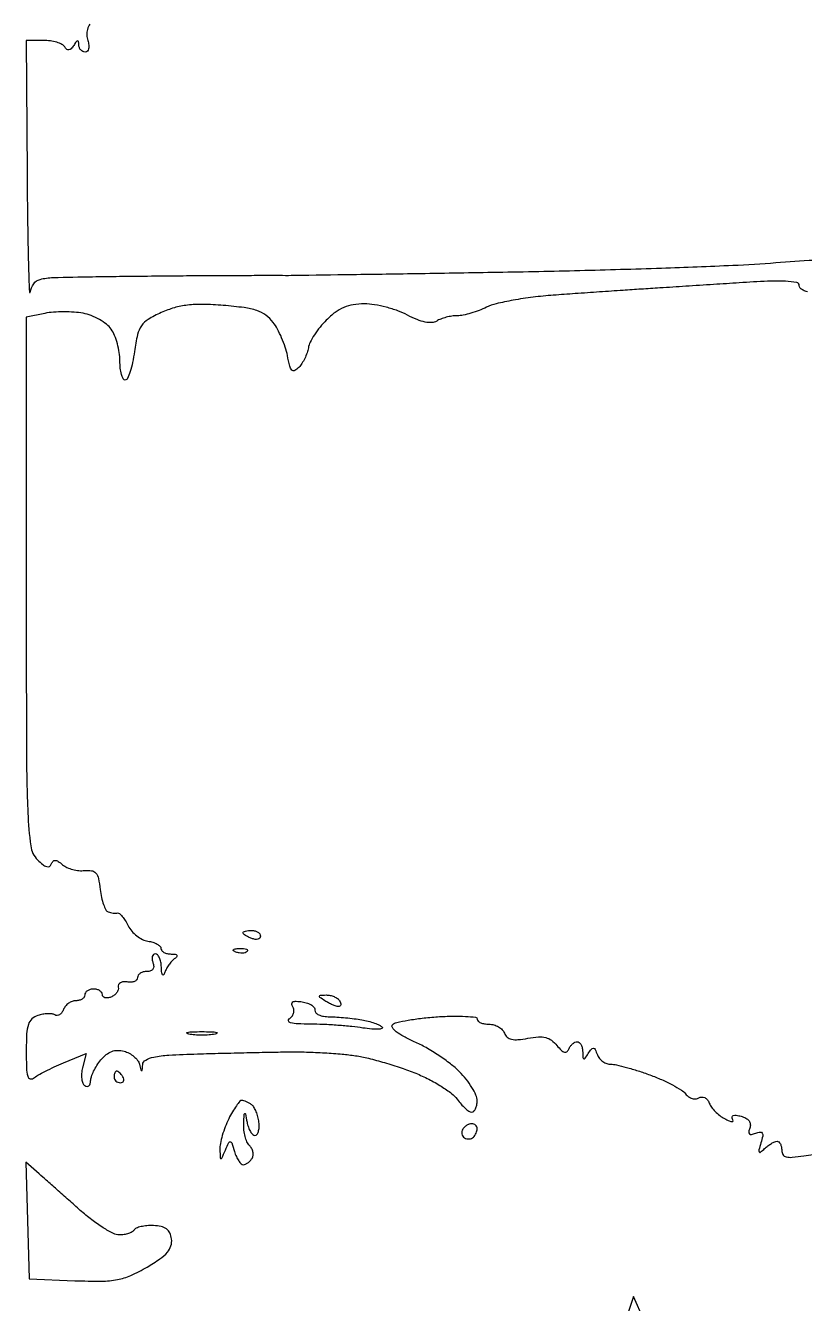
# Model space of a CAD drawing. Extents: x 0 to 102, y 0 to 135.
# Drawn here: x -0.01 to 11.24, y 49.35 to 67.81 of the extents above; entities that cross this region are included whole.
import ezdxf

# ---------------------------------------------------------------- set-up
doc = ezdxf.new("R2010")
doc.units = 0
doc.header["$MEASUREMENT"] = 0

msp = doc.modelspace()

# ---------------------------------------------------------------- linework, layer by layer
for points in [[(0.91656, 67.831792, 0.066686), (0.885166, 67.755113, 0.06791), (0.875421, 67.674171, 0.073014), (0.888218, 67.595659, -0.043844), (0.903161, 67.528743, -0.086291), (0.900983, 67.474443, -0.136494), (0.88268, 67.439589, -0.206859), (0.851701, 67.4262, -0.115912), (0.817155, 67.434318, -0.099175), (0.787545, 67.457264, -0.092003), (0.767434, 67.491564, -0.083838), (0.760105, 67.53195, 0.036027), (0.7562, 67.578174, 0.404034), (0.742803, 67.588286, 0.207783), (0.722388, 67.576293, 0.016284), (0.68608, 67.522918, -0.045108), (0.649621, 67.475447, -0.167837), (0.616896, 67.45786, -0.218762), (0.585965, 67.466427, -0.079241), (0.555482, 67.501768, 0.137897), (0.516256, 67.537813, 0.043218), (0.441526, 67.567896, 0.039456), (0.34829, 67.588496, 0.034659), (0.248807, 67.5954), (0, 67.5954), (0.012676, 65.67075, 0.001685), (0.019885, 64.946702, 0.003357), (0.031371, 64.373594, 0.002873), (0.044869, 63.958401, 0.907511), (0.058518, 63.9576, -0.114082), (0.107764, 64.079926, -0.180919), (0.199723, 64.143233, -0.054146), (0.391067, 64.169567, -0.003478), (0.955292, 64.18177, -0.000707), (1.345753, 64.186945, -0.00043), (1.807515, 64.192016, -0.00043), (2.265596, 64.196259, -0.00076), (2.64375, 64.198861, -0.000329), (2.97661, 64.200426, -0.000377), (3.294641, 64.201473, -0.000339), (3.564403, 64.201975, -0.002162), (3.70125, 64.201545, 0.005413), (3.872032, 64.202119, 0.000116), (4.710502, 64.214207, 0.000267), (5.691218, 64.229097, 0.00018), (6.8103, 64.247089, 0.002216), (7.995295, 64.271822, 0.002232), (9.177249, 64.307013, 0.002176), (10.207019, 64.346762, 0.008997), (10.8288, 64.384692, -0.005055), (11.376868, 64.422464, -0.002291)], [(11.284705, 63.96389, -0.068212), (11.223115, 63.985462, -0.088047), (11.181615, 64.016931, -0.188793), (11.1672, 64.053745, 0.366908), (11.129959, 64.097662, 0.02974), (10.967809, 64.114702, 0.021857), (10.710014, 64.115098, 0.005834), (10.30005, 64.093003, -0.00013), (9.927774, 64.068678, -0.000104), (9.526092, 64.04262, -0.000105), (9.153973, 64.018635, -0.000264), (8.883, 64.00137, 0.000945), (8.621354, 63.984342, 0.000445), (8.283397, 63.961403, 0.000441), (7.929478, 63.936751, 0.000621), (7.614, 63.914103, 0.012837), (7.320681, 63.885093, 0.013475), (7.033977, 63.841409, 0.013222), (6.789112, 63.790601, 0.056881), (6.649252, 63.74039, -0.024299), (6.542199, 63.693897, -0.019823), (6.423666, 63.654419, -0.020264), (6.311469, 63.626804, -0.048414), (6.226252, 63.617905, 0.035693), (6.149571, 63.61186, 0.026016), (6.065779, 63.594697, 0.026473), (5.98765, 63.56993, 0.051141), (5.929007, 63.540721, -0.128598), (5.85801, 63.518095, -0.063495), (5.762932, 63.525153, -0.048011), (5.645809, 63.560981, -0.024803), (5.507259, 63.626616, 0.036029), (5.368436, 63.688608, 0.023291), (5.200289, 63.740876, 0.02341), (5.030266, 63.776759, 0.040318), (4.886133, 63.7884, 0.039459), (4.722741, 63.775485, 0.060491), (4.586364, 63.736478, 0.0597), (4.462027, 63.665504, 0.037295), (4.33498, 63.55575, 0.026982), (4.244184, 63.454249, 0.025536), (4.163047, 63.341738, 0.026426), (4.101703, 63.234815, 0.07644), (4.075296, 63.1539, -0.043405), (4.056673, 63.08085, -0.029058), (4.023508, 63.001183, -0.029284), (3.982001, 62.927175, -0.049891), (3.938038, 62.871613, -0.077737), (3.879458, 62.827398, -0.334505), (3.838949, 62.833695, -0.131672), (3.807213, 62.890547, -0.013776), (3.773651, 63.040813, 0.032222), (3.741478, 63.163424, 0.021732), (3.689896, 63.298618, 0.021933), (3.628303, 63.425538, 0.040045), (3.565664, 63.522044, 0.07069), (3.46021, 63.625097, 0.076479), (3.332879, 63.6914, 0.049105), (3.148774, 63.734369, 0.012765), (2.846021, 63.766468, 0.015045), (2.552798, 63.781144, 0.033627), (2.329974, 63.770596, 0.040868), (2.139504, 63.732734, 0.036446), (1.949996, 63.663392, 0.028766), (1.760626, 63.564527, 0.107845), (1.663375, 63.473287, 0.096328), (1.607248, 63.344272, 0.020405), (1.563741, 63.101718, -0.017103), (1.536419, 62.943389, -0.026864), (1.501094, 62.809954, -0.025054), (1.463232, 62.710156, -0.297892), (1.430261, 62.6886, -0.282302), (1.400668, 62.706756, -0.050164), (1.376119, 62.77005, -0.041327), (1.359158, 62.859626, -0.026138), (1.3536, 62.965876, 0.038291), (1.344456, 63.085096, 0.028607), (1.316931, 63.214054, 0.029211), (1.276662, 63.333215, 0.05674), (1.228769, 63.421373, 0.073127), (1.160601, 63.493526, 0.037952), (1.057529, 63.562827, 0.036729), (0.938554, 63.619221, 0.045973), (0.821116, 63.652651, 0.028761), (0.693266, 63.669098, 0.01796), (0.542311, 63.674311, 0.018011), (0.392671, 63.668709, 0.031001), (0.269147, 63.651879), (0, 63.59805), (0, 59.759325, 0.000709), (0.003448, 57.32668, 0.009524), (0.022956, 56.435263, 0.022579), (0.064044, 55.959117, 0.165016), (0.163912, 55.756688, 0.026652), (0.238388, 55.689755, 0.092341), (0.295179, 55.659123, 0.199406), (0.335234, 55.662461, 0.194701), (0.361655, 55.693237, -0.092463), (0.385043, 55.735128, -0.233006), (0.416108, 55.748976, -0.13606), (0.459378, 55.735164, -0.027613), (0.524866, 55.686949, 0.067553), (0.588241, 55.647661, 0.040291), (0.672044, 55.618064, 0.039602), (0.761987, 55.601715, 0.054234), (0.844211, 55.602349, -0.067763), (0.944685, 55.600416, -0.184633), (1.005397, 55.565678, -0.120877), (1.042797, 55.487324, -0.022388), (1.068443, 55.3284, 0.024191), (1.087492, 55.213002, 0.03259), (1.116448, 55.111203, 0.034113), (1.150224, 55.033592, 0.193613), (1.183741, 55.004805, 0.029047), (1.218806, 54.995136, 0.023827), (1.257155, 54.988816, 0.024463), (1.293047, 54.986416, 0.056719), (1.319876, 54.988985, -0.239951), (1.347143, 54.981667, -0.036575), (1.387341, 54.93975, -0.034192), (1.430922, 54.879088, -0.023429), (1.472159, 54.80498, 0.062985), (1.523263, 54.728114, 0.048945), (1.596083, 54.65884, 0.050161), (1.678375, 54.606972, 0.080049), (1.757568, 54.582266, -0.0388), (1.829626, 54.566137, -0.053574), (1.890507, 54.54005, -0.066251), (1.932324, 54.508644, -0.201231), (1.9458, 54.476516, 0.180703), (1.957063, 54.446368, 0.090302), (1.98929, 54.420542, 0.070684), (2.037202, 54.402817, 0.051158), (2.09385, 54.396505, -0.029585), (2.151495, 54.392584, -0.184474), (2.177114, 54.378857, -0.365822), (2.177367, 54.358869, -0.073435), (2.148835, 54.333055, 0.055286), (2.10968, 54.300122, 0.029751), (2.068918, 54.251881, 0.02924), (2.03277, 54.19714, 0.040378), (2.007464, 54.144, -0.039499), (1.985551, 54.097775, -0.51614), (1.969541, 54.096231, -0.158373), (1.957481, 54.124761, -0.012676), (1.952479, 54.20745, 0.041003), (1.943911, 54.280325, 0.059255), (1.923691, 54.341885, 0.076672), (1.89571, 54.383785, 0.210261), (1.863855, 54.3978, 0.184534), (1.836734, 54.387438, 0.147206), (1.820286, 54.360523, 0.100118), (1.817958, 54.319491, 0.055937), (1.830606, 54.2709, -0.07771), (1.842069, 54.217461, -0.166138), (1.830825, 54.177316, -0.166102), (1.797363, 54.152441, -0.077669), (1.743351, 54.144, 0.06311), (1.691371, 54.137413, 0.081167), (1.647336, 54.118059, 0.098303), (1.617869, 54.08937, 0.151846), (1.6074, 54.055691, -0.178556), (1.595725, 54.02404, -0.115289), (1.56391, 54.000626, -0.086169), (1.515997, 53.989256, -0.056917), (1.45935, 53.992241, 0.062456), (1.404059, 53.994543, 0.107696), (1.360217, 53.981091, 0.148644), (1.334747, 53.954475, 0.165258), (1.329775, 53.919375, -0.122523), (1.32744, 53.878446, -0.082189), (1.306332, 53.836353, -0.074203), (1.270119, 53.799524, -0.069935), (1.224025, 53.77398, -0.057282), (1.176463, 53.761736, -0.102038), (1.136291, 53.764385, -0.148259), (1.109932, 53.781043, -0.18012), (1.0998, 53.808255, 0.152681), (1.090029, 53.839507, 0.098158), (1.062523, 53.866129, 0.08088), (1.021421, 53.884089, 0.062722), (0.9729, 53.8902, 0.064853), (0.924386, 53.883881, 0.082425), (0.883277, 53.865349, 0.098894), (0.855777, 53.837863, 0.148195), (0.846, 53.8056, -0.151099), (0.836022, 53.773336, -0.09843), (0.807943, 53.745851, -0.081424), (0.765979, 53.727312, -0.063461), (0.716445, 53.721, 0.088171), (0.663292, 53.711554, 0.066495), (0.610697, 53.683866, 0.065707), (0.56661, 53.642911, 0.081323), (0.53838, 53.594586, -0.064787), (0.514136, 53.549762, -0.095589), (0.481651, 53.519193, -0.122368), (0.446322, 53.507451, -0.159054), (0.413378, 53.515447, 0.107132), (0.372371, 53.529958, 0.038), (0.309875, 53.53313, 0.035614), (0.238545, 53.526229, 0.034934), (0.168443, 53.50926, 0.110797), (0.082101, 53.458899, 0.128381), (0.031137, 53.378809, 0.065747), (0.006245, 53.242051, 0.012185), (0, 52.98584, 0.008771), (0.004165, 52.748418, 0.058506), (0.022033, 52.631743, 0.241898), (0.056879, 52.593849, 0.264972), (0.10575, 52.602008, -0.042532), (0.167006, 52.643778, -0.01001), (0.276282, 52.702547, -0.010239), (0.405114, 52.765247, -0.009914), (0.537785, 52.823326), (0.864071, 52.958517), (0.812425, 52.752743, 0.042025), (0.798931, 52.670129, 0.051547), (0.800892, 52.592, 0.060197), (0.816793, 52.529297, 0.163592), (0.845689, 52.494492, 0.12507), (0.87797, 52.484339, 0.188595), (0.905658, 52.49342, 0.148758), (0.924315, 52.521546, 0.072716), (0.9306, 52.564535, -0.084522), (0.940699, 52.623849, -0.030072), (0.97409, 52.7034, -0.028823), (1.021989, 52.788004, -0.030149), (1.07865, 52.865216, -0.047956), (1.156357, 52.942335, -0.080356), (1.235781, 52.988381, -0.088215), (1.320186, 53.004531, -0.069812), (1.412519, 52.992806, -0.058403), (1.48634, 52.963116, -0.051748), (1.554627, 52.916152, -0.054743), (1.607584, 52.859935, -0.096942), (1.635355, 52.802868, 0.003784), (1.657825, 52.720781, 0.297877), (1.667491, 52.712353, 0.427436), (1.675707, 52.718861, 0.004839), (1.682186, 52.796363, -0.249745), (1.725451, 52.864882, -0.080883), (1.841525, 52.908136, -0.035196), (2.058616, 52.935397, -0.006017), (2.47455, 52.953095, -0.001202), (2.814384, 52.962642, -0.0009), (3.188759, 52.971585, -0.00091), (3.541289, 52.97873, -0.002083), (3.807, 52.982524, -0.009935), (4.046728, 52.980185, -0.007268), (4.312652, 52.968433, -0.007348), (4.564336, 52.949928, -0.016089), (4.756168, 52.926746, -0.021841), (4.942651, 52.889698, -0.010751), (5.176304, 52.827219, -0.010646), (5.416537, 52.75183, -0.015255), (5.625743, 52.674065, -0.021582), (5.815267, 52.587249, -0.021826), (5.995871, 52.484715, -0.022253), (6.144687, 52.38192, -0.077854), (6.225322, 52.298162, 0.026774), (6.280671, 52.227512, 0.032388), (6.340063, 52.167815, 0.034155), (6.395266, 52.125419, 0.14772), (6.434397, 52.1136, 0.194092), (6.464878, 52.125895, 0.087203), (6.490758, 52.161391, 0.06706), (6.508324, 52.214025, 0.047082), (6.5142, 52.276292, 0.106297), (6.497015, 52.356213, 0.031704), (6.438304, 52.46709, 0.030226), (6.354712, 52.586486, 0.028548), (6.255829, 52.697355, 0.032536), (6.128834, 52.808817, 0.017258), (5.958452, 52.930657, 0.017106), (5.774934, 53.043695, 0.025351), (5.6063, 53.128754, -0.019264), (5.453023, 53.203742, -0.043983), (5.345531, 53.274387, -0.073345), (5.289325, 53.334116, -0.370977), (5.293621, 53.37614, -0.13517), (5.351979, 53.407248, -0.012029), (5.516793, 53.440136, -0.015005), (5.718707, 53.469188, -0.01114), (5.94315, 53.489581, -0.011957), (6.162105, 53.499313, -0.019975), (6.346454, 53.49573, -0.01502), (6.490048, 53.482856, -0.379643), (6.5142, 53.455632, 0.216847), (6.526916, 53.427691, 0.078862), (6.564682, 53.404053, 0.059968), (6.620254, 53.38795, 0.040586), (6.686055, 53.3826, -0.069021), (6.755451, 53.372975, -0.063014), (6.821957, 53.344738, -0.066747), (6.875665, 53.302998, -0.102968), (6.907371, 53.253708, 0.121932), (6.947568, 53.196081, 0.126612), (7.009476, 53.164854, 0.077471), (7.103748, 53.159128, 0.022872), (7.247459, 53.179338, -0.028724), (7.397753, 53.198683, -0.078563), (7.504149, 53.189487, -0.098441), (7.588197, 53.149992, -0.064022), (7.665958, 53.07558, 0.026455), (7.728483, 53.006053, 0.12284), (7.77441, 52.97846, 0.249933), (7.809748, 52.985376, 0.123909), (7.837865, 53.02305, -0.057686), (7.860476, 53.06349, -0.057534), (7.891745, 53.097736, -0.063042), (7.926528, 53.121022, -0.116528), (7.95945, 53.1288, -0.182986), (7.989156, 53.117552, -0.089615), (8.0146, 53.08531, -0.069937), (8.032073, 53.037401, -0.05037), (8.038295, 52.98075, 0.012237), (8.040995, 52.899511, 0.316834), (8.053945, 52.883212, 0.321152), (8.073468, 52.890023, 0.012421), (8.118344, 52.957229, -0.023181), (8.164444, 53.02315, -0.263284), (8.192671, 53.035061, -0.255497), (8.218026, 53.017117, -0.022058), (8.250785, 52.941852, 0.080706), (8.281871, 52.888487, 0.066333), (8.330183, 52.843499, 0.067424), (8.387689, 52.813364, 0.089997), (8.445686, 52.803497, -0.058672), (8.525366, 52.795001, -0.010683), (8.669675, 52.758951, -0.011367), (8.837598, 52.709043, -0.010097), (9.0099, 52.649674, -0.016014), (9.178653, 52.58148, -0.018057), (9.335938, 52.50508, -0.017568), (9.464171, 52.431076, -0.087218), (9.525816, 52.375625, 0.073091), (9.568687, 52.334828, 0.080016), (9.620234, 52.309609, 0.088979), (9.672267, 52.303449, 0.124108), (9.716763, 52.317537, -0.127184), (9.758552, 52.33049, -0.127387), (9.801354, 52.321552, -0.109739), (9.839183, 52.291095, -0.077132), (9.866451, 52.243512, 0.068041), (9.898374, 52.185393, 0.034478), (9.95271, 52.121802, 0.03347), (10.0189, 52.06282, 0.042415), (10.087562, 52.018209, 0.017841), (10.156556, 51.984394, 0.093436), (10.197497, 51.974647, 0.406129), (10.210798, 51.986411, 0.158466), (10.204393, 52.01267, -0.172827), (10.197938, 52.042759, -0.288781), (10.213921, 52.061997, -0.11325), (10.257265, 52.065897, -0.030007), (10.325868, 52.052292, -0.057284), (10.396453, 52.024897, -0.11301), (10.441833, 51.985913, -0.140268), (10.459997, 51.937255, -0.111705), (10.451925, 51.881562, 0.048903), (10.436732, 51.826382, 0.262638), (10.446821, 51.798106, 0.233833), (10.477681, 51.790062, 0.040518), (10.537273, 51.807548, -0.054083), (10.602035, 51.824662, -0.314637), (10.631976, 51.809851, -0.179905), (10.638372, 51.766282, -0.020783), (10.613323, 51.668918, 0.008814), (10.5841, 51.565635, 0.209604), (10.588661, 51.536466, 0.447956), (10.6084, 51.533278, 0.019727), (10.667011, 51.58485, -0.027575), (10.71449, 51.625323, -0.029121), (10.765306, 51.659536, -0.030411), (10.81226, 51.683595, -0.103549), (10.84572, 51.6906, -0.185664), (10.871558, 51.680663, -0.089941), (10.893519, 51.652197, -0.069784), (10.908405, 51.609894, -0.049796), (10.9134, 51.559867, 0.14347), (10.931185, 51.49916, 0.192041), (10.977387, 51.466083, 0.085835), (11.066586, 51.459772, 0.015819), (11.23065, 51.481596, -0.010996), (11.365894, 51.500917, -0.062574)], [(8.920249, 49.1103), (8.774728, 49.4487), (8.674986, 49.157707, -0.025092)]]:
    msp.add_lwpolyline(points, format="xyb")
for points in [[(3.2571, 54.7362, -0.062722), (3.305621, 54.730089, -0.08088), (3.346723, 54.712129, -0.098158), (3.374229, 54.685507, -0.152681), (3.384, 54.654255, -0.184534), (3.373638, 54.627134, -0.147206), (3.346723, 54.610686, -0.100118), (3.305691, 54.608358, -0.055937), (3.2571, 54.621006, -0.02136), (3.208492, 54.642082, -0.030395), (3.167477, 54.665165, -0.030693), (3.13757, 54.687189, -0.222225), (3.1302, 54.702951, -0.289661), (3.138329, 54.715805, -0.046727), (3.167477, 54.726433, -0.039339), (3.20847, 54.733791, -0.024748)], [(3.08085, 54.475721, -0.028489), (3.139747, 54.474791, -0.077125), (3.180354, 54.465424, -0.208169), (3.195797, 54.449803, -0.296942), (3.191888, 54.431287, -0.126455), (3.164229, 54.414939, -0.060344), (3.123172, 54.408242, -0.05415), (3.076003, 54.411408, -0.051402), (3.029738, 54.424609, -0.054073), (2.994487, 54.443352, -0.470617), (2.993028, 54.45877, -0.168741), (3.017711, 54.470726, -0.018894)], [(4.330757, 53.804305, -0.053738), (4.389357, 53.798525, -0.049393), (4.44715, 53.780368, -0.052761), (4.495676, 53.753319, -0.101161), (4.5261, 53.721, -0.058538), (4.541187, 53.68867, -0.128516), (4.542922, 53.661632, -0.195945), (4.531548, 53.644217, -0.157323), (4.509943, 53.637695, -0.074451), (4.475206, 53.643571, -0.021733), (4.424328, 53.662701, -0.021318), (4.368207, 53.689515, -0.021347), (4.3146, 53.721, -0.010223), (4.243303, 53.76917, -0.295079), (4.235436, 53.788737, -0.343021), (4.25018, 53.801624, -0.012098)], [(3.98796, 53.704956, -0.044128), (4.063177, 53.686659, -0.065256), (4.124023, 53.656729, -0.086825), (4.162102, 53.620487, -0.208222), (4.170667, 53.583292, 0.247947), (4.181595, 53.54819, 0.091138), (4.225769, 53.517898, 0.063298), (4.295852, 53.496762, 0.038478), (4.382167, 53.489011, -0.012816), (4.486673, 53.485009, -0.0073), (4.612723, 53.475094, -0.007286), (4.73941, 53.4614, -0.011959), (4.846121, 53.44569, -0.020677), (4.940696, 53.425391, -0.022779), (5.030211, 53.397865, -0.022947), (5.103904, 53.367593, -0.097488), (5.142221, 53.339655, -0.536788), (5.137239, 53.319198, -0.075777), (5.08567, 53.308992, -0.034964), (4.990363, 53.31145, -0.015168), (4.8645, 53.327395, 0.013944), (4.704716, 53.348034, 0.00693), (4.501249, 53.365722, 0.006873), (4.28974, 53.378239, 0.010025), (4.1031, 53.382964, -0.011322), (3.924285, 53.387956, -0.048238), (3.818688, 53.403586, -0.226202), (3.787887, 53.428917, -0.377488), (3.796689, 53.459037, 0.084673), (3.836477, 53.494899, 0.092441), (3.860662, 53.54091, 0.099232), (3.865654, 53.589793, 0.114883), (3.850749, 53.634056, -0.11608), (3.836496, 53.676716, -0.305282), (3.851249, 53.70364, -0.132582), (3.898786, 53.713936, -0.02503)], [(2.538, 53.274958, -0.008087), (2.674332, 53.272753, -0.039503), (2.750954, 53.264188, -0.611425), (2.754578, 53.251725, -0.142433), (2.72835, 53.238295, -0.029693), (2.64166, 53.226881, -0.017887), (2.538, 53.223171, -0.017887), (2.43434, 53.226881, -0.029693), (2.34765, 53.238295, -0.142433), (2.321422, 53.251725, -0.611425), (2.325046, 53.264188, -0.039503), (2.401668, 53.272753, -0.008087)], [(1.306307, 52.7058, 0.210953), (1.292041, 52.699501, 0.081139), (1.279959, 52.680949, 0.061769), (1.271736, 52.653589, 0.042167), (1.269, 52.6212, 0.105053), (1.275858, 52.58892, 0.099167), (1.295318, 52.561451, 0.09642), (1.324393, 52.54304, 0.093332), (1.358593, 52.5366, 0.108972), (1.388621, 52.543223, 0.182303), (1.406509, 52.561451, 0.161196), (1.409141, 52.588874, 0.082592), (1.3959, 52.6212, 0.029505), (1.373143, 52.653583, 0.035638), (1.348014, 52.680949, 0.038439), (1.324135, 52.700255, 0.151918)], [(3.115246, 52.281505, 0.225828), (3.086018, 52.268396, 0.020753), (3.035714, 52.204048, 0.02359), (2.980049, 52.118121, 0.016233), (2.924896, 52.016002, 0.024693), (2.874383, 51.900843, 0.021295), (2.832644, 51.775479, 0.021843), (2.804596, 51.658404, 0.056304), (2.797746, 51.571852, 0.00319), (2.802576, 51.450846, 0.371431), (2.812633, 51.440214, 0.323233), (2.826254, 51.448072, 0.00283), (2.877416, 51.5637, -0.008258), (2.927053, 51.672669, -0.33337), (2.948884, 51.684126, -0.280174), (2.969168, 51.66681, -0.006603), (3.008237, 51.54255, 0.031531), (3.035209, 51.46967, 0.042594), (3.069048, 51.408115, 0.04904), (3.104371, 51.364947, 0.199334), (3.135074, 51.3522, 0.106298), (3.165907, 51.35883, 0.05123), (3.201025, 51.379217, 0.047538), (3.234743, 51.408989, 0.049759), (3.261656, 51.444171, 0.11056), (3.276279, 51.486401, 0.077894), (3.274144, 51.536782, 0.072722), (3.256063, 51.587409, 0.074436), (3.224349, 51.630291, -0.091708), (3.189012, 51.681668, -0.039773), (3.16124, 51.760155, -0.037615), (3.144265, 51.850669, -0.04091), (3.141721, 51.94017, -0.001337), (3.149664, 52.081796, -0.262623), (3.157114, 52.093359, -0.501026), (3.165586, 52.089328, -0.001862), (3.189905, 51.96555, 0.037162), (3.209647, 51.892681, 0.050599), (3.238628, 51.831115, 0.061347), (3.271858, 51.788618, 0.198714), (3.304287, 51.7752, 0.238997), (3.332474, 51.78949, 0.084887), (3.353256, 51.831115, 0.061207), (3.363906, 51.89264, 0.038678), (3.361853, 51.96555, 0.036445), (3.347896, 52.042977, 0.035528), (3.322769, 52.118243, 0.037719), (3.291023, 52.180949, 0.098597), (3.2571, 52.218055, 0.027691), (3.220506, 52.241939, 0.025579), (3.180533, 52.262332, 0.026467), (3.143053, 52.276769, 0.073163)], [(6.434593, 51.9444, 0.08447), (6.400542, 51.938606, 0.05343), (6.364073, 51.921266, 0.051896), (6.330834, 51.895771, 0.064898), (6.306313, 51.865646, 0.093091), (6.293379, 51.832093, 0.096347), (6.293728, 51.796558, 0.099213), (6.307242, 51.764567, 0.105322), (6.33182, 51.741046, 0.08028), (6.364232, 51.727595, 0.074487), (6.400101, 51.724559, 0.077824), (6.43384, 51.732089, 0.10298), (6.4601, 51.7493, 0.055296), (6.480813, 51.775182, 0.038722), (6.498308, 51.808217, 0.039128), (6.510261, 51.842955, 0.063383), (6.5142, 51.8739, 0.112153), (6.508091, 51.900794, 0.100145), (6.490815, 51.923691, 0.094392), (6.464989, 51.939052, 0.087308)], [(0.187071, 51.218634), (-0.006557, 51.387854), (0.017871, 50.545177), (0.0423, 49.7025), (0.703823, 49.676753, 0.010971), (1.087797, 49.670241, 0.045495), (1.318375, 49.692423, 0.058799), (1.511096, 49.752948, 0.027089), (1.745204, 49.873617, 0.018384), (1.93174, 49.992356, 0.062855), (2.038783, 50.087989, 0.101667), (2.090337, 50.179415, 0.113552), (2.09888, 50.280064, 0.07282), (2.073252, 50.366947, 0.126777), (2.026032, 50.424812, 0.107133), (1.950482, 50.458615, 0.042736), (1.837271, 50.472476, 0.028965), (1.743879, 50.470467, 0.035882), (1.657924, 50.457375, 0.038799), (1.589846, 50.436282, 0.161178), (1.557329, 50.409026, -0.125811), (1.528611, 50.381351, -0.046807), (1.477099, 50.358158, -0.042669), (1.413559, 50.342323, -0.039756), (1.346717, 50.337, -0.118879), (1.258273, 50.35833, -0.022097), (1.111922, 50.441636, -0.022571), (0.945967, 50.556837, -0.018918), (0.78066, 50.693207, 0.000395), (0.613332, 50.841994, 0.000365), (0.44131, 50.994487, 0.000364), (0.287912, 51.130071, 0.001219)]]:
    msp.add_lwpolyline(points, format="xyb", close=True)

doc.saveas('drawing.dxf')
